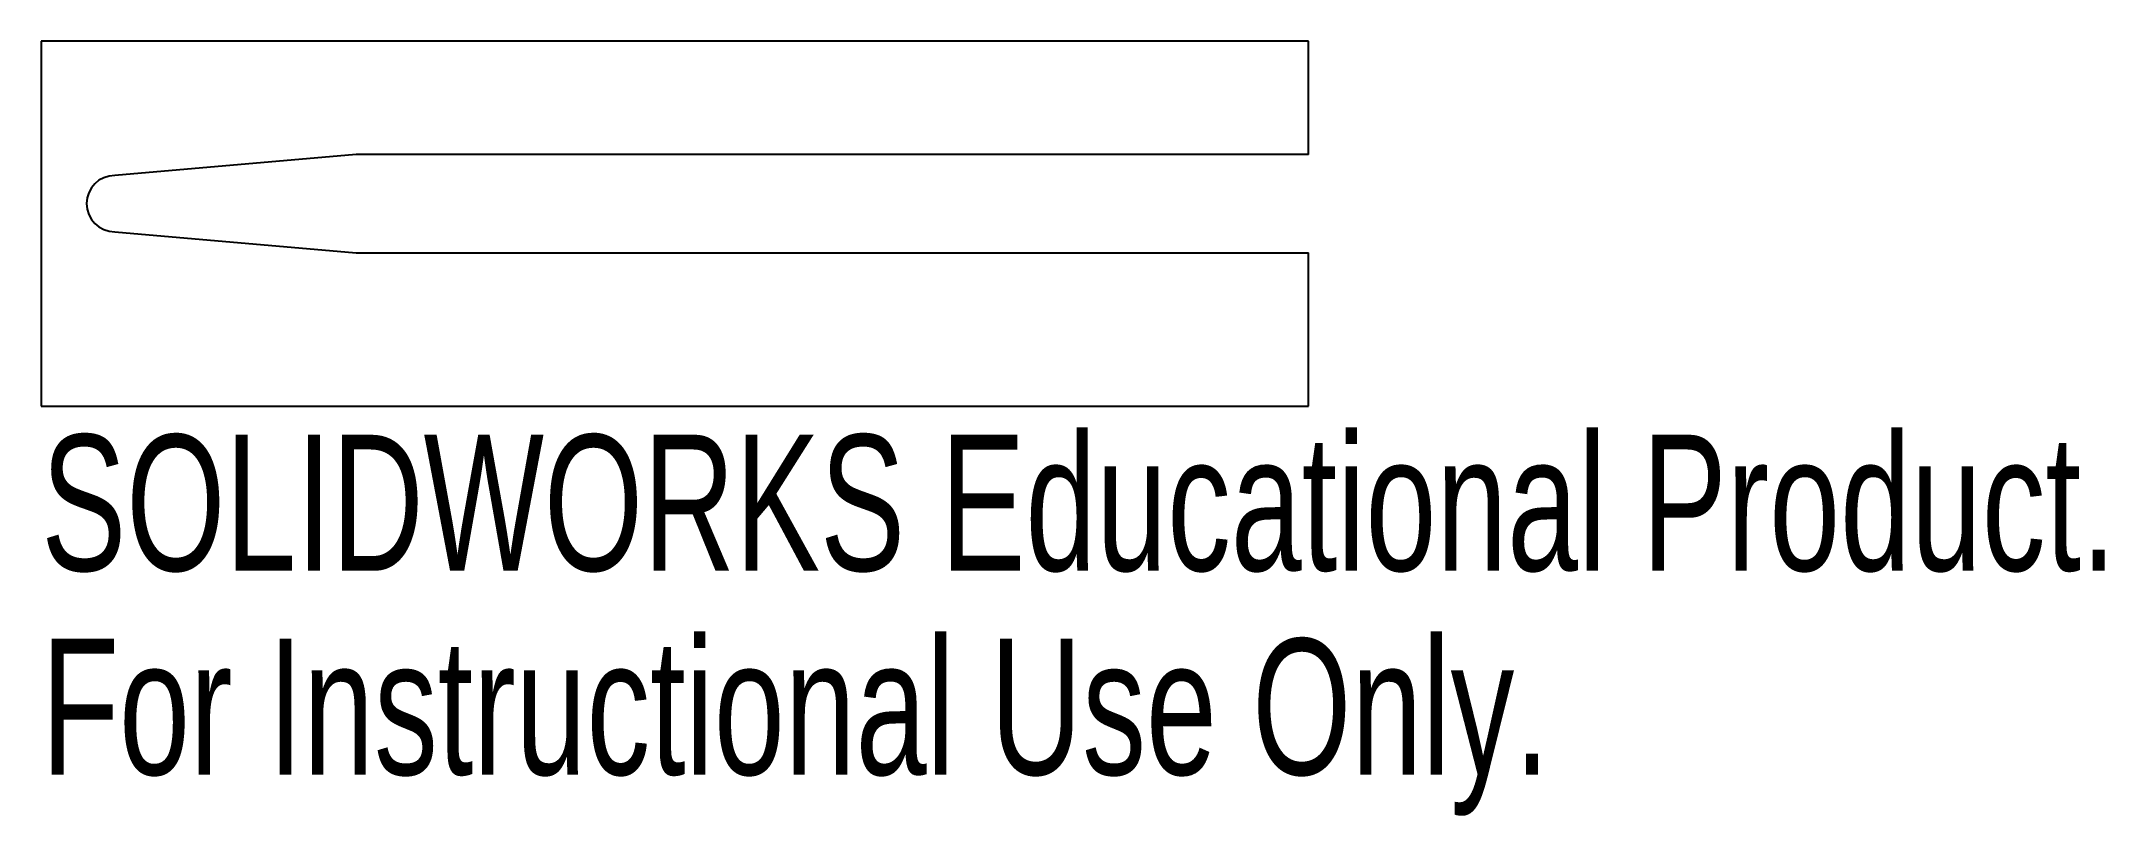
# Model space of a CAD drawing. Header units: millimetres. Extents: x 2.3 to 75.6, y 56.8 to 84.3.
import ezdxf

# ---------------------------------------------------------------- set-up
doc = ezdxf.new("R2010")
doc.units = ezdxf.units.MM
doc.styles.add('SLDTEXTSTYLE0', font='TXT', dxfattribs={"width": 0.7})

msp = doc.modelspace()

# ---------------------------------------------------------------- linework, layer by layer
at = {"color": 7, "linetype": 'Continuous', "lineweight": 25}
for p, q in [((2.321, 84.29), (2.321, 71.326)), ((47.321, 84.29), (2.321, 84.29)), ((47.321, 80.268), (47.321, 84.29)), ((13.502, 80.268), (4.93, 79.518)), ((47.321, 80.268), (13.502, 80.268)), ((4.93, 77.518), (13.502, 76.768)), ((13.502, 76.768), (47.321, 76.768)), ((47.321, 71.326), (47.321, 76.768)), ((2.321, 71.326), (47.321, 71.326))]:
    msp.add_line(p, q, dxfattribs=at)
msp.add_arc((4.93, 78.518), 1, 90, 270, dxfattribs=at)

# ---------------------------------------------------------------- texts
at = {"color": 7, "linetype": 'Continuous', "char_height": 4.83362, "attachment_point": 1, "style": 'SLDTEXTSTYLE0'}
for s, insert in [('SOLIDWORKS Educational Product.', (2.321, 70.306)), ('For Instructional Use Only.', (2.321, 63.056))]:
    msp.add_mtext(s, dxfattribs=dict(at, insert=insert))

doc.saveas('drawing.dxf')
